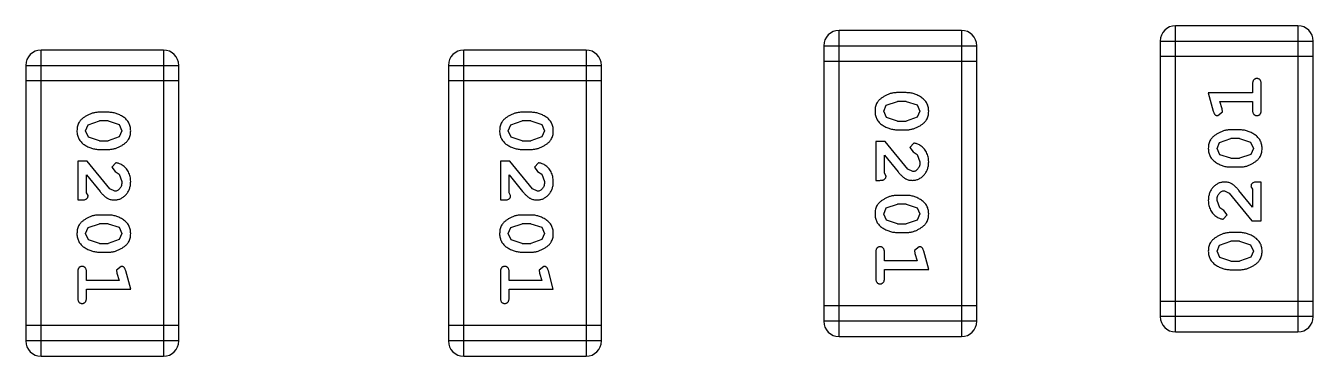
# Model space of a CAD drawing. Header units: millimetres. Extents: x -1 to 131, y 28 to 94.
# Drawn here: x 107.679 to 110.244, y 43.204 to 43.862 of the extents above; entities that cross this region are included whole.
import ezdxf

# ---------------------------------------------------------------- set-up
doc = ezdxf.new("R2010")
doc.units = ezdxf.units.MM
doc.header["$LTSCALE"] = 1.21
doc.header["$MEASUREMENT"] = 0
doc.layers.get('0').update_dxf_attribs({"linetype": 'CONTINUOUS'})

msp = doc.modelspace()

# ---------------------------------------------------------------- linework, layer by layer
at = {"color": 7, "linetype": 'Continuous'}
for p, q in [((109.5433, 43.853), (109.2995, 43.853)), ((109.2995, 43.2434), (109.2995, 43.853)), ((109.5433, 43.853), (109.5433, 43.2434)), ((110.2138, 43.8623), (109.9699, 43.8623)), ((109.9699, 43.2527), (109.9699, 43.8623)), ((110.2138, 43.8623), (110.2138, 43.2527)), ((109.269, 43.8225), (109.5738, 43.8225)), ((109.269, 43.8225), (109.269, 43.2739)), ((109.5738, 43.2739), (109.5738, 43.8225)), ((109.9395, 43.8318), (110.2443, 43.8318)), ((109.9395, 43.8318), (109.9395, 43.2832)), ((110.2443, 43.2832), (110.2443, 43.8318)), ((107.7094, 43.2043), (107.7094, 43.8139)), ((107.9533, 43.8139), (107.7094, 43.8139)), ((107.9533, 43.8139), (107.9533, 43.2043)), ((108.5515, 43.2043), (108.5515, 43.8139)), ((108.7954, 43.8139), (108.5515, 43.8139)), ((108.7954, 43.8139), (108.7954, 43.2043)), ((109.269, 43.792), (109.5738, 43.792)), ((110.2443, 43.8013), (109.9395, 43.8013)), ((107.6789, 43.7834), (107.6789, 43.2348)), ((107.6789, 43.7834), (107.9837, 43.7834)), ((107.9837, 43.2348), (107.9837, 43.7834)), ((108.5211, 43.7834), (108.5211, 43.2348)), ((108.5211, 43.7834), (108.8259, 43.7834)), ((108.8259, 43.2348), (108.8259, 43.7834)), ((107.6789, 43.753), (107.9837, 43.753)), ((108.5211, 43.753), (108.8259, 43.753)), ((110.1233, 43.7463), (110.1233, 43.7289)), ((110.1406, 43.6943), (110.1406, 43.7463)), ((109.4334, 43.7291), (109.4157, 43.7291)), ((110.1233, 43.7289), (110.0352, 43.7289)), ((110.0352, 43.7289), (110.0451, 43.6924)), ((107.8434, 43.69), (107.8256, 43.69)), ((108.6855, 43.69), (108.6677, 43.69)), ((109.3884, 43.692), (109.3936, 43.7042)), ((109.3942, 43.6797), (109.3884, 43.692)), ((109.3936, 43.7042), (109.4159, 43.7118)), ((109.4331, 43.7118), (109.4159, 43.7118)), ((109.4331, 43.7118), (109.4549, 43.7046)), ((109.4549, 43.7046), (109.4607, 43.6922)), ((109.4607, 43.6922), (109.4554, 43.6801)), ((110.0543, 43.6833), (110.0635, 43.6912)), ((110.0584, 43.7116), (110.1233, 43.7116)), ((110.0625, 43.6966), (110.0584, 43.7116)), ((110.0635, 43.6912), (110.0625, 43.6966)), ((110.1233, 43.7116), (110.1233, 43.6943)), ((107.7983, 43.6529), (107.8036, 43.6651)), ((107.8036, 43.6651), (107.8259, 43.6727)), ((107.8431, 43.6727), (107.8259, 43.6727)), ((107.8431, 43.6727), (107.8649, 43.6655)), ((107.8649, 43.6655), (107.8707, 43.6531)), ((108.6404, 43.6529), (108.6457, 43.6651)), ((108.6457, 43.6651), (108.668, 43.6727)), ((108.6852, 43.6727), (108.668, 43.6727)), ((108.6852, 43.6727), (108.707, 43.6655)), ((108.707, 43.6655), (108.7128, 43.6531)), ((109.4159, 43.6725), (109.3942, 43.6797)), ((109.4159, 43.6725), (109.4331, 43.6725)), ((109.4554, 43.6801), (109.4331, 43.6725)), ((107.8041, 43.6406), (107.7983, 43.6529)), ((107.8259, 43.6334), (107.8041, 43.6406)), ((107.8654, 43.641), (107.8431, 43.6334)), ((107.8707, 43.6531), (107.8654, 43.641)), ((108.6462, 43.6406), (108.6404, 43.6529)), ((108.668, 43.6334), (108.6462, 43.6406)), ((108.7075, 43.641), (108.6852, 43.6334)), ((108.7128, 43.6531), (108.7075, 43.641)), ((109.4157, 43.6552), (109.4334, 43.6552)), ((110.0578, 43.6301), (110.0801, 43.6377)), ((110.0976, 43.655), (110.0798, 43.655)), ((110.0973, 43.6377), (110.0801, 43.6377)), ((110.0973, 43.6377), (110.1191, 43.6305)), ((107.8256, 43.6161), (107.8434, 43.6161)), ((107.8259, 43.6334), (107.8431, 43.6334)), ((108.6677, 43.6161), (108.6855, 43.6161)), ((108.668, 43.6334), (108.6852, 43.6334)), ((109.3915, 43.6316), (109.3726, 43.6316)), ((109.3726, 43.6316), (109.3726, 43.5545)), ((109.4365, 43.5766), (109.3915, 43.6316)), ((109.4487, 43.6284), (109.4403, 43.6196)), ((109.4403, 43.6196), (109.4468, 43.6111)), ((109.4468, 43.6111), (109.4553, 43.6062)), ((110.0525, 43.618), (110.0578, 43.6301)), ((110.0583, 43.6056), (110.0525, 43.618)), ((110.1191, 43.6305), (110.1249, 43.6182)), ((110.1249, 43.6182), (110.1196, 43.606)), ((107.7826, 43.5925), (107.7826, 43.5154)), ((107.8015, 43.5925), (107.7826, 43.5925)), ((107.8464, 43.5375), (107.8015, 43.5925)), ((107.8587, 43.5893), (107.8502, 43.5805)), ((108.6247, 43.5925), (108.6247, 43.5154)), ((108.6436, 43.5925), (108.6247, 43.5925)), ((108.6886, 43.5375), (108.6436, 43.5925)), ((108.7008, 43.5893), (108.6923, 43.5805)), ((109.3899, 43.5687), (109.3899, 43.6048)), ((109.3899, 43.6048), (109.417, 43.5713)), ((109.4553, 43.6062), (109.4607, 43.5913)), ((110.0801, 43.5984), (110.0583, 43.6056)), ((110.0801, 43.5984), (110.0973, 43.5984)), ((110.1196, 43.606), (110.0973, 43.5984)), ((107.7999, 43.5296), (107.7999, 43.5658)), ((107.7999, 43.5658), (107.8269, 43.5322)), ((107.8502, 43.5805), (107.8568, 43.572)), ((107.8568, 43.572), (107.8653, 43.5671)), ((107.8653, 43.5671), (107.8707, 43.5522)), ((108.642, 43.5296), (108.642, 43.5658)), ((108.642, 43.5658), (108.669, 43.5322)), ((108.6923, 43.5805), (108.6989, 43.572)), ((108.6989, 43.572), (108.7074, 43.5671)), ((108.7074, 43.5671), (108.7128, 43.5522)), ((109.3931, 43.5631), (109.3899, 43.5687)), ((109.4462, 43.5718), (109.4365, 43.5766)), ((110.0798, 43.5811), (110.0976, 43.5811)), ((107.8562, 43.5327), (107.8464, 43.5375)), ((108.6983, 43.5327), (108.6886, 43.5375)), ((109.3726, 43.5545), (109.3805, 43.5545)), ((110.0671, 43.5339), (110.0768, 43.5291)), ((110.1233, 43.5008), (110.0963, 43.5344)), ((110.1202, 43.5425), (110.1233, 43.537)), ((110.1233, 43.537), (110.1233, 43.5008)), ((110.1406, 43.5512), (110.1328, 43.5512)), ((110.1406, 43.4741), (110.1406, 43.5512)), ((107.7826, 43.5154), (107.7904, 43.5154)), ((107.803, 43.5241), (107.7999, 43.5296)), ((108.6247, 43.5154), (108.6326, 43.5154)), ((108.6451, 43.5241), (108.642, 43.5296)), ((109.4334, 43.5246), (109.4157, 43.5246)), ((110.0579, 43.4995), (110.0525, 43.5144)), ((110.0768, 43.5291), (110.1218, 43.4741)), ((107.8434, 43.4855), (107.8256, 43.4855)), ((108.6855, 43.4855), (108.6677, 43.4855)), ((109.3884, 43.4875), (109.3936, 43.4997)), ((109.3942, 43.4752), (109.3884, 43.4875)), ((109.3936, 43.4997), (109.4159, 43.5073)), ((109.4331, 43.5073), (109.4159, 43.5073)), ((109.4331, 43.5073), (109.4549, 43.5)), ((109.4549, 43.5), (109.4607, 43.4877)), ((109.4607, 43.4877), (109.4554, 43.4755)), ((110.0664, 43.4945), (110.0579, 43.4995)), ((110.0646, 43.4772), (110.073, 43.4861)), ((110.073, 43.4861), (110.0664, 43.4945)), ((107.7983, 43.4484), (107.8036, 43.4606)), ((107.8036, 43.4606), (107.8259, 43.4682)), ((107.8431, 43.4682), (107.8259, 43.4682)), ((107.8431, 43.4682), (107.8649, 43.461)), ((107.8649, 43.461), (107.8707, 43.4486)), ((108.6404, 43.4484), (108.6457, 43.4606)), ((108.6457, 43.4606), (108.668, 43.4682)), ((108.6852, 43.4682), (108.668, 43.4682)), ((108.6852, 43.4682), (108.707, 43.461)), ((108.707, 43.461), (108.7128, 43.4486)), ((109.4159, 43.468), (109.3942, 43.4752)), ((109.4159, 43.468), (109.4331, 43.468)), ((109.4554, 43.4755), (109.4331, 43.468)), ((110.1218, 43.4741), (110.1406, 43.4741)), ((107.8041, 43.4361), (107.7983, 43.4484)), ((107.8259, 43.4289), (107.8041, 43.4361)), ((107.8654, 43.4365), (107.8431, 43.4289)), ((107.8707, 43.4486), (107.8654, 43.4365)), ((108.6462, 43.4361), (108.6404, 43.4484)), ((108.668, 43.4289), (108.6462, 43.4361)), ((108.7075, 43.4365), (108.6852, 43.4289)), ((108.7128, 43.4486), (108.7075, 43.4365)), ((109.4157, 43.4507), (109.4334, 43.4507)), ((110.0578, 43.4256), (110.0801, 43.4332)), ((110.0976, 43.4505), (110.0798, 43.4505)), ((110.0973, 43.4332), (110.0801, 43.4332)), ((110.0973, 43.4332), (110.1191, 43.4259)), ((107.8256, 43.4116), (107.8434, 43.4116)), ((107.8259, 43.4289), (107.8431, 43.4289)), ((108.6677, 43.4116), (108.6855, 43.4116)), ((108.668, 43.4289), (108.6852, 43.4289)), ((109.3726, 43.4113), (109.3726, 43.3594)), ((109.3899, 43.394), (109.3899, 43.4113)), ((109.459, 43.4223), (109.4497, 43.4145)), ((109.4497, 43.4145), (109.4507, 43.4091)), ((109.4507, 43.4091), (109.4549, 43.394)), ((109.478, 43.3767), (109.4681, 43.4133)), ((110.0525, 43.4135), (110.0578, 43.4256)), ((110.0583, 43.4011), (110.0525, 43.4135)), ((110.1191, 43.4259), (110.1249, 43.4137)), ((110.1249, 43.4137), (110.1196, 43.4015)), ((107.8689, 43.3833), (107.8597, 43.3754)), ((108.7111, 43.3833), (108.7018, 43.3754)), ((109.4549, 43.394), (109.3899, 43.394)), ((110.0801, 43.3939), (110.0583, 43.4011)), ((110.0801, 43.3939), (110.0973, 43.3939)), ((110.1196, 43.4015), (110.0973, 43.3939)), ((107.7826, 43.3723), (107.7826, 43.3203)), ((107.7999, 43.3549), (107.7999, 43.3723)), ((107.8649, 43.3549), (107.7999, 43.3549)), ((107.8597, 43.3754), (107.8607, 43.37)), ((107.8607, 43.37), (107.8649, 43.3549)), ((107.888, 43.3376), (107.8781, 43.3742)), ((108.6247, 43.3723), (108.6247, 43.3203)), ((108.642, 43.3549), (108.642, 43.3723)), ((108.707, 43.3549), (108.642, 43.3549)), ((108.7018, 43.3754), (108.7028, 43.37)), ((108.7028, 43.37), (108.707, 43.3549)), ((108.7301, 43.3376), (108.7202, 43.3742)), ((109.3899, 43.3767), (109.478, 43.3767)), ((109.3899, 43.3594), (109.3899, 43.3767)), ((110.0798, 43.3766), (110.0976, 43.3766)), ((107.7999, 43.3203), (107.7999, 43.3376)), ((107.7999, 43.3376), (107.888, 43.3376)), ((108.642, 43.3203), (108.642, 43.3376)), ((108.642, 43.3376), (108.7301, 43.3376)), ((109.5738, 43.3044), (109.269, 43.3044)), ((110.2443, 43.3136), (109.9395, 43.3136)), ((110.2443, 43.2832), (109.9395, 43.2832)), ((107.9837, 43.2653), (107.6789, 43.2653)), ((108.8259, 43.2653), (108.5211, 43.2653)), ((109.5738, 43.2739), (109.269, 43.2739)), ((109.9699, 43.2527), (110.2138, 43.2527)), ((107.9837, 43.2348), (107.6789, 43.2348)), ((108.8259, 43.2348), (108.5211, 43.2348)), ((109.2995, 43.2434), (109.5433, 43.2434)), ((107.7094, 43.2043), (107.9533, 43.2043)), ((108.5515, 43.2043), (108.7954, 43.2043))]:
    msp.add_line(p, q, dxfattribs=at)
for centre, start, end in [((109.2995, 43.8225), 90, 180), ((109.5433, 43.8225), 0, 90), ((109.9699, 43.8318), 90, 180), ((110.2138, 43.8318), 0, 90), ((107.7094, 43.7834), 90, 180), ((107.9533, 43.7834), 0, 90), ((108.5515, 43.7834), 90, 180), ((108.7954, 43.7834), 0, 90), ((109.9699, 43.2832), 180, 270), ((110.2138, 43.2832), 270, 0), ((109.2995, 43.2739), 180, 270), ((109.5433, 43.2739), 270, 0), ((107.7094, 43.2348), 180, 270), ((107.9533, 43.2348), 270, 0), ((108.5515, 43.2348), 180, 270), ((108.7954, 43.2348), 270, 0)]:
    msp.add_arc(centre, 0.0305, start, end, dxfattribs=at)
for points, knots in [([(110.132, 43.7573), (110.1314, 43.7572), (110.1302, 43.7572), (110.1285, 43.7567), (110.127, 43.7558), (110.1257, 43.7547), (110.1246, 43.7531), (110.1239, 43.7512), (110.1234, 43.7488), (110.1233, 43.7471), (110.1233, 43.7463)], [0, 0, 0, 0, 0.11517, 0.223509, 0.328254, 0.438012, 0.553651, 0.682263, 0.830856, 1, 1, 1, 1]), ([(110.1406, 43.7463), (110.1406, 43.7471), (110.1406, 43.7488), (110.1401, 43.7511), (110.1394, 43.7531), (110.1383, 43.7547), (110.137, 43.7558), (110.1355, 43.7567), (110.1338, 43.7572), (110.1326, 43.7572), (110.132, 43.7573)], [0, 0, 0, 0, 0.169012, 0.317488, 0.445429, 0.560977, 0.67065, 0.776666, 0.88492, 1, 1, 1, 1]), ([(109.4157, 43.7291), (109.4146, 43.7291), (109.4125, 43.7291), (109.4093, 43.7288), (109.4062, 43.7283), (109.4031, 43.7276), (109.4, 43.7267), (109.397, 43.7256), (109.3941, 43.7243), (109.3912, 43.7228), (109.3884, 43.7213), (109.3859, 43.7196), (109.3836, 43.718), (109.3815, 43.7163), (109.3796, 43.7146), (109.378, 43.7129), (109.3765, 43.7112), (109.3749, 43.7088), (109.3733, 43.7057), (109.372, 43.7015), (109.3712, 43.6969), (109.3711, 43.6937), (109.3711, 43.6921)], [0, 0, 0, 0, 0.049886, 0.09882, 0.148132, 0.19689, 0.246038, 0.295176, 0.345305, 0.395692, 0.445312, 0.491875, 0.535813, 0.577009, 0.616081, 0.652689, 0.687585, 0.720206, 0.785062, 0.85223, 0.923759, 1, 1, 1, 1]), ([(109.478, 43.6923), (109.478, 43.6938), (109.4779, 43.6966), (109.4772, 43.7006), (109.4761, 43.7045), (109.4745, 43.7081), (109.4724, 43.7114), (109.4699, 43.7144), (109.467, 43.7172), (109.4636, 43.7197), (109.46, 43.7219), (109.4563, 43.7238), (109.4526, 43.7254), (109.4488, 43.7268), (109.445, 43.7278), (109.4412, 43.7286), (109.4373, 43.729), (109.4347, 43.7291), (109.4334, 43.7291)], [0, 0, 0, 0, 0.06692, 0.130834, 0.19258, 0.252759, 0.312631, 0.373411, 0.436359, 0.501894, 0.568244, 0.632472, 0.69556, 0.757163, 0.818592, 0.878885, 0.939235, 1, 1, 1, 1]), ([(107.8256, 43.69), (107.8245, 43.69), (107.8224, 43.69), (107.8192, 43.6897), (107.8161, 43.6892), (107.813, 43.6885), (107.81, 43.6876), (107.807, 43.6865), (107.804, 43.6852), (107.8011, 43.6837), (107.7984, 43.6822), (107.7959, 43.6805), (107.7936, 43.6789), (107.7914, 43.6773), (107.7896, 43.6756), (107.7879, 43.6739), (107.7865, 43.6721), (107.7849, 43.6698), (107.7833, 43.6666), (107.782, 43.6624), (107.7811, 43.6578), (107.7811, 43.6546), (107.781, 43.653)], [0, 0, 0, 0, 0.049886, 0.09882, 0.148132, 0.19689, 0.246038, 0.295176, 0.345305, 0.395692, 0.445312, 0.491875, 0.535813, 0.577009, 0.616081, 0.652689, 0.687585, 0.720206, 0.785062, 0.85223, 0.923759, 1, 1, 1, 1]), ([(107.888, 43.6532), (107.8879, 43.6547), (107.8879, 43.6575), (107.8872, 43.6616), (107.886, 43.6654), (107.8845, 43.669), (107.8824, 43.6723), (107.8799, 43.6753), (107.8769, 43.6781), (107.8735, 43.6806), (107.8699, 43.6828), (107.8662, 43.6847), (107.8625, 43.6864), (107.8588, 43.6877), (107.855, 43.6888), (107.8511, 43.6895), (107.8473, 43.6899), (107.8447, 43.69), (107.8434, 43.69)], [0, 0, 0, 0, 0.06692, 0.130834, 0.19258, 0.252759, 0.312631, 0.373411, 0.436359, 0.501894, 0.568244, 0.632472, 0.69556, 0.757163, 0.818592, 0.878885, 0.939235, 1, 1, 1, 1]), ([(108.6677, 43.69), (108.6667, 43.69), (108.6645, 43.69), (108.6614, 43.6897), (108.6582, 43.6892), (108.6551, 43.6885), (108.6521, 43.6876), (108.6491, 43.6865), (108.6461, 43.6852), (108.6433, 43.6837), (108.6405, 43.6822), (108.638, 43.6805), (108.6357, 43.6789), (108.6336, 43.6773), (108.6317, 43.6756), (108.63, 43.6739), (108.6286, 43.6721), (108.627, 43.6698), (108.6254, 43.6666), (108.6241, 43.6624), (108.6233, 43.6578), (108.6232, 43.6546), (108.6231, 43.653)], [0, 0, 0, 0, 0.049886, 0.09882, 0.148132, 0.19689, 0.246038, 0.295176, 0.345305, 0.395692, 0.445312, 0.491875, 0.535813, 0.577009, 0.616081, 0.652689, 0.687585, 0.720206, 0.785062, 0.85223, 0.923759, 1, 1, 1, 1]), ([(108.7301, 43.6532), (108.7301, 43.6547), (108.73, 43.6575), (108.7293, 43.6616), (108.7282, 43.6654), (108.7266, 43.669), (108.7245, 43.6723), (108.722, 43.6753), (108.719, 43.6781), (108.7156, 43.6806), (108.712, 43.6828), (108.7084, 43.6847), (108.7047, 43.6864), (108.7009, 43.6877), (108.6971, 43.6888), (108.6933, 43.6895), (108.6894, 43.6899), (108.6868, 43.69), (108.6855, 43.69)], [0, 0, 0, 0, 0.06692, 0.130834, 0.19258, 0.252759, 0.312631, 0.373411, 0.436359, 0.501894, 0.568244, 0.632472, 0.69556, 0.757163, 0.818592, 0.878885, 0.939235, 1, 1, 1, 1]), ([(109.3711, 43.6921), (109.3711, 43.6906), (109.3712, 43.6878), (109.3719, 43.6837), (109.373, 43.6799), (109.3746, 43.6763), (109.3766, 43.673), (109.3791, 43.6699), (109.3821, 43.6671), (109.3855, 43.6647), (109.3891, 43.6625), (109.3927, 43.6605), (109.3965, 43.6589), (109.4002, 43.6575), (109.404, 43.6565), (109.4079, 43.6557), (109.4118, 43.6553), (109.4144, 43.6552), (109.4157, 43.6552)], [0, 0, 0, 0, 0.067217, 0.131051, 0.19272, 0.252824, 0.312745, 0.373449, 0.436041, 0.501494, 0.567761, 0.632087, 0.695096, 0.757109, 0.817993, 0.878657, 0.939311, 1, 1, 1, 1]), ([(109.4334, 43.6552), (109.4345, 43.6552), (109.4366, 43.6552), (109.4398, 43.6555), (109.443, 43.6561), (109.4461, 43.6567), (109.4491, 43.6577), (109.4521, 43.6588), (109.4551, 43.6601), (109.458, 43.6616), (109.4607, 43.6632), (109.4633, 43.6648), (109.4656, 43.6665), (109.4677, 43.6681), (109.4695, 43.6698), (109.4712, 43.6715), (109.4726, 43.6733), (109.4742, 43.6756), (109.4758, 43.6788), (109.4771, 43.683), (109.4779, 43.6875), (109.478, 43.6907), (109.478, 43.6923)], [0, 0, 0, 0, 0.049855, 0.099516, 0.148482, 0.19758, 0.246804, 0.296268, 0.346517, 0.397047, 0.446826, 0.49336, 0.537801, 0.579207, 0.617974, 0.654833, 0.689171, 0.722088, 0.786392, 0.853518, 0.924186, 1, 1, 1, 1]), ([(110.0451, 43.6924), (110.0454, 43.6915), (110.0458, 43.69), (110.0467, 43.6879), (110.0476, 43.6862), (110.0486, 43.6851), (110.0498, 43.6843), (110.0511, 43.6837), (110.0526, 43.6834), (110.0537, 43.6833), (110.0543, 43.6833)], [0, 0, 0, 0, 0.187321, 0.344927, 0.475328, 0.579604, 0.674244, 0.773631, 0.882025, 1, 1, 1, 1]), ([(110.1233, 43.6943), (110.1233, 43.6934), (110.1234, 43.6918), (110.1238, 43.6894), (110.1246, 43.6875), (110.1257, 43.6859), (110.127, 43.6848), (110.1285, 43.6839), (110.1302, 43.6834), (110.1314, 43.6834), (110.132, 43.6833)], [0, 0, 0, 0, 0.169102, 0.317658, 0.446239, 0.563118, 0.671828, 0.776546, 0.884858, 1, 1, 1, 1]), ([(110.132, 43.6833), (110.1326, 43.6834), (110.1338, 43.6834), (110.1355, 43.6839), (110.137, 43.6848), (110.1383, 43.6859), (110.1394, 43.6875), (110.1401, 43.6894), (110.1406, 43.6918), (110.1406, 43.6934), (110.1406, 43.6943)], [0, 0, 0, 0, 0.115051, 0.223278, 0.329269, 0.437893, 0.554681, 0.682591, 0.83103, 1, 1, 1, 1]), ([(107.781, 43.653), (107.781, 43.6515), (107.7811, 43.6487), (107.7818, 43.6446), (107.783, 43.6408), (107.7845, 43.6372), (107.7866, 43.6339), (107.7891, 43.6309), (107.792, 43.628), (107.7954, 43.6256), (107.799, 43.6234), (107.8027, 43.6214), (107.8064, 43.6198), (107.8102, 43.6184), (107.814, 43.6174), (107.8178, 43.6166), (107.8217, 43.6162), (107.8243, 43.6161), (107.8256, 43.6161)], [0, 0, 0, 0, 0.067217, 0.131051, 0.19272, 0.252824, 0.312745, 0.373449, 0.436041, 0.501494, 0.567761, 0.632087, 0.695096, 0.757109, 0.817993, 0.878657, 0.939311, 1, 1, 1, 1]), ([(107.8434, 43.6161), (107.8444, 43.6161), (107.8466, 43.6162), (107.8498, 43.6164), (107.8529, 43.617), (107.856, 43.6176), (107.8591, 43.6186), (107.8621, 43.6197), (107.865, 43.621), (107.8679, 43.6225), (107.8707, 43.6241), (107.8732, 43.6257), (107.8755, 43.6274), (107.8776, 43.629), (107.8795, 43.6307), (107.8811, 43.6325), (107.8826, 43.6342), (107.8841, 43.6366), (107.8857, 43.6397), (107.887, 43.6439), (107.8878, 43.6484), (107.8879, 43.6516), (107.888, 43.6532)], [0, 0, 0, 0, 0.049855, 0.099516, 0.148482, 0.19758, 0.246804, 0.296268, 0.346517, 0.397047, 0.446826, 0.49336, 0.537801, 0.579207, 0.617974, 0.654833, 0.689171, 0.722088, 0.786392, 0.853518, 0.924186, 1, 1, 1, 1]), ([(108.6231, 43.653), (108.6232, 43.6515), (108.6232, 43.6487), (108.624, 43.6446), (108.6251, 43.6408), (108.6267, 43.6372), (108.6287, 43.6339), (108.6312, 43.6309), (108.6341, 43.628), (108.6375, 43.6256), (108.6411, 43.6234), (108.6448, 43.6214), (108.6485, 43.6198), (108.6523, 43.6184), (108.6561, 43.6174), (108.6599, 43.6166), (108.6638, 43.6162), (108.6664, 43.6161), (108.6677, 43.6161)], [0, 0, 0, 0, 0.067217, 0.131051, 0.19272, 0.252824, 0.312745, 0.373449, 0.436041, 0.501494, 0.567761, 0.632087, 0.695096, 0.757109, 0.817993, 0.878657, 0.939311, 1, 1, 1, 1]), ([(108.6855, 43.6161), (108.6866, 43.6161), (108.6887, 43.6162), (108.6919, 43.6164), (108.695, 43.617), (108.6981, 43.6176), (108.7012, 43.6186), (108.7042, 43.6197), (108.7072, 43.621), (108.71, 43.6225), (108.7128, 43.6241), (108.7153, 43.6257), (108.7176, 43.6274), (108.7198, 43.629), (108.7216, 43.6307), (108.7233, 43.6325), (108.7247, 43.6342), (108.7262, 43.6366), (108.7278, 43.6397), (108.7292, 43.6439), (108.73, 43.6484), (108.7301, 43.6516), (108.7301, 43.6532)], [0, 0, 0, 0, 0.049855, 0.099516, 0.148482, 0.19758, 0.246804, 0.296268, 0.346517, 0.397047, 0.446826, 0.49336, 0.537801, 0.579207, 0.617974, 0.654833, 0.689171, 0.722088, 0.786392, 0.853518, 0.924186, 1, 1, 1, 1]), ([(110.0798, 43.655), (110.0788, 43.655), (110.0766, 43.6549), (110.0734, 43.6547), (110.0703, 43.6541), (110.0672, 43.6535), (110.0641, 43.6525), (110.0611, 43.6514), (110.0582, 43.6501), (110.0553, 43.6486), (110.0526, 43.647), (110.05, 43.6454), (110.0477, 43.6437), (110.0456, 43.6421), (110.0437, 43.6404), (110.0421, 43.6386), (110.0406, 43.6369), (110.0391, 43.6345), (110.0375, 43.6314), (110.0362, 43.6272), (110.0354, 43.6227), (110.0353, 43.6195), (110.0352, 43.6179)], [0, 0, 0, 0, 0.049855, 0.099516, 0.148482, 0.19758, 0.246804, 0.296268, 0.346517, 0.397047, 0.446826, 0.49336, 0.537801, 0.579207, 0.617974, 0.654833, 0.689171, 0.722088, 0.786392, 0.853518, 0.924186, 1, 1, 1, 1]), ([(110.1422, 43.6181), (110.1422, 43.6196), (110.1421, 43.6224), (110.1414, 43.6265), (110.1403, 43.6303), (110.1387, 43.6339), (110.1366, 43.6372), (110.1341, 43.6402), (110.1312, 43.6431), (110.1278, 43.6455), (110.1242, 43.6477), (110.1205, 43.6497), (110.1168, 43.6513), (110.113, 43.6527), (110.1092, 43.6537), (110.1054, 43.6545), (110.1015, 43.6549), (110.0989, 43.655), (110.0976, 43.655)], [0, 0, 0, 0, 0.067217, 0.131051, 0.19272, 0.252824, 0.312745, 0.373449, 0.436041, 0.501494, 0.567761, 0.632087, 0.695096, 0.757109, 0.817993, 0.878657, 0.939311, 1, 1, 1, 1]), ([(109.478, 43.5912), (109.478, 43.5929), (109.4778, 43.5962), (109.477, 43.6012), (109.4756, 43.6059), (109.4736, 43.6104), (109.4712, 43.6145), (109.4683, 43.6182), (109.465, 43.6213), (109.4615, 43.6239), (109.4579, 43.6258), (109.4546, 43.6273), (109.4515, 43.6282), (109.4496, 43.6284), (109.4487, 43.6284)], [0, 0, 0, 0, 0.098286, 0.193983, 0.289056, 0.384352, 0.477435, 0.566197, 0.652355, 0.737986, 0.818188, 0.887401, 0.94802, 1, 1, 1, 1]), ([(110.0352, 43.6179), (110.0353, 43.6164), (110.0353, 43.6136), (110.0361, 43.6095), (110.0372, 43.6057), (110.0388, 43.6021), (110.0408, 43.5988), (110.0433, 43.5958), (110.0463, 43.593), (110.0497, 43.5905), (110.0533, 43.5883), (110.057, 43.5864), (110.0607, 43.5847), (110.0644, 43.5834), (110.0682, 43.5823), (110.0721, 43.5816), (110.0759, 43.5812), (110.0785, 43.5811), (110.0798, 43.5811)], [0, 0, 0, 0, 0.06692, 0.130834, 0.19258, 0.252759, 0.312631, 0.373411, 0.436359, 0.501894, 0.568244, 0.632472, 0.69556, 0.757163, 0.818592, 0.878885, 0.939235, 1, 1, 1, 1]), ([(110.0976, 43.5811), (110.0987, 43.5811), (110.1008, 43.5811), (110.104, 43.5814), (110.1071, 43.5819), (110.1102, 43.5826), (110.1132, 43.5835), (110.1162, 43.5846), (110.1192, 43.5859), (110.1221, 43.5874), (110.1248, 43.5889), (110.1273, 43.5906), (110.1297, 43.5922), (110.1318, 43.5938), (110.1336, 43.5955), (110.1353, 43.5972), (110.1367, 43.599), (110.1383, 43.6013), (110.1399, 43.6045), (110.1412, 43.6087), (110.1421, 43.6133), (110.1422, 43.6165), (110.1422, 43.6181)], [0, 0, 0, 0, 0.049886, 0.09882, 0.148132, 0.19689, 0.246038, 0.295176, 0.345305, 0.395692, 0.445312, 0.491875, 0.535813, 0.577009, 0.616081, 0.652689, 0.687585, 0.720206, 0.785062, 0.85223, 0.923759, 1, 1, 1, 1]), ([(107.888, 43.5521), (107.8879, 43.5538), (107.8878, 43.5571), (107.887, 43.5621), (107.8855, 43.5668), (107.8835, 43.5713), (107.8811, 43.5755), (107.8782, 43.5791), (107.875, 43.5823), (107.8714, 43.5848), (107.8679, 43.5867), (107.8645, 43.5882), (107.8615, 43.5891), (107.8596, 43.5893), (107.8587, 43.5893)], [0, 0, 0, 0, 0.098286, 0.193983, 0.289056, 0.384352, 0.477435, 0.566197, 0.652355, 0.737986, 0.818188, 0.887401, 0.94802, 1, 1, 1, 1]), ([(108.7301, 43.5521), (108.73, 43.5538), (108.7299, 43.5571), (108.7291, 43.5621), (108.7276, 43.5668), (108.7257, 43.5713), (108.7232, 43.5755), (108.7203, 43.5791), (108.7171, 43.5823), (108.7135, 43.5848), (108.71, 43.5867), (108.7066, 43.5882), (108.7036, 43.5891), (108.7017, 43.5893), (108.7008, 43.5893)], [0, 0, 0, 0, 0.098286, 0.193983, 0.289056, 0.384352, 0.477435, 0.566197, 0.652355, 0.737986, 0.818188, 0.887401, 0.94802, 1, 1, 1, 1]), ([(109.4453, 43.5545), (109.4464, 43.5545), (109.4486, 43.5546), (109.4518, 43.5551), (109.4549, 43.5559), (109.4579, 43.557), (109.4607, 43.5585), (109.4635, 43.5603), (109.466, 43.5624), (109.4685, 43.5648), (109.4707, 43.5674), (109.4727, 43.5703), (109.4743, 43.5733), (109.4757, 43.5765), (109.4767, 43.5799), (109.4775, 43.5835), (109.4779, 43.5873), (109.478, 43.5899), (109.478, 43.5912)], [0, 0, 0, 0, 0.060981, 0.120256, 0.178148, 0.236115, 0.293993, 0.352864, 0.413358, 0.476056, 0.539296, 0.602396, 0.665116, 0.728325, 0.792919, 0.859317, 0.928302, 1, 1, 1, 1]), ([(109.4607, 43.5913), (109.4607, 43.5899), (109.4606, 43.5872), (109.4597, 43.5834), (109.4584, 43.58), (109.4564, 43.5771), (109.4542, 43.5748), (109.4517, 43.573), (109.449, 43.572), (109.4471, 43.5719), (109.4462, 43.5718)], [0, 0, 0, 0, 0.156344, 0.299348, 0.4327, 0.561, 0.682299, 0.791883, 0.89611, 1, 1, 1, 1]), ([(109.3805, 43.5545), (109.3816, 43.5545), (109.3835, 43.5546), (109.3862, 43.555), (109.3885, 43.5557), (109.3902, 43.5567), (109.3915, 43.558), (109.3924, 43.5596), (109.393, 43.5613), (109.393, 43.5625), (109.3931, 43.5631)], [0, 0, 0, 0, 0.1844, 0.34094, 0.473574, 0.586824, 0.690029, 0.789175, 0.890445, 1, 1, 1, 1]), ([(109.417, 43.5713), (109.4177, 43.5704), (109.4192, 43.5687), (109.4214, 43.5663), (109.4236, 43.5642), (109.4255, 43.5623), (109.4274, 43.5607), (109.4292, 43.5594), (109.4308, 43.5582), (109.4329, 43.5571), (109.4354, 43.5561), (109.4386, 43.5551), (109.4419, 43.5546), (109.4441, 43.5545), (109.4453, 43.5545)], [0, 0, 0, 0, 0.103002, 0.197728, 0.285279, 0.365235, 0.437224, 0.502446, 0.560545, 0.611446, 0.707576, 0.80349, 0.900532, 1, 1, 1, 1]), ([(107.8552, 43.5154), (107.8563, 43.5154), (107.8585, 43.5155), (107.8618, 43.516), (107.8649, 43.5168), (107.8679, 43.5179), (107.8707, 43.5194), (107.8734, 43.5212), (107.876, 43.5233), (107.8784, 43.5257), (107.8807, 43.5283), (107.8827, 43.5312), (107.8843, 43.5342), (107.8857, 43.5374), (107.8867, 43.5408), (107.8875, 43.5444), (107.8879, 43.5482), (107.888, 43.5508), (107.888, 43.5521)], [0, 0, 0, 0, 0.060981, 0.120256, 0.178148, 0.236115, 0.293993, 0.352864, 0.413358, 0.476056, 0.539296, 0.602396, 0.665116, 0.728325, 0.792919, 0.859317, 0.928302, 1, 1, 1, 1]), ([(107.8707, 43.5522), (107.8706, 43.5508), (107.8705, 43.5481), (107.8697, 43.5443), (107.8683, 43.5409), (107.8664, 43.538), (107.8641, 43.5357), (107.8617, 43.534), (107.859, 43.5329), (107.8571, 43.5328), (107.8562, 43.5327)], [0, 0, 0, 0, 0.156344, 0.299348, 0.4327, 0.561, 0.682299, 0.791883, 0.89611, 1, 1, 1, 1]), ([(108.6973, 43.5154), (108.6985, 43.5154), (108.7007, 43.5155), (108.7039, 43.516), (108.707, 43.5168), (108.71, 43.5179), (108.7128, 43.5194), (108.7155, 43.5212), (108.7181, 43.5233), (108.7206, 43.5257), (108.7228, 43.5283), (108.7248, 43.5312), (108.7264, 43.5342), (108.7278, 43.5374), (108.7288, 43.5408), (108.7296, 43.5444), (108.73, 43.5482), (108.7301, 43.5508), (108.7301, 43.5521)], [0, 0, 0, 0, 0.060981, 0.120256, 0.178148, 0.236115, 0.293993, 0.352864, 0.413358, 0.476056, 0.539296, 0.602396, 0.665116, 0.728325, 0.792919, 0.859317, 0.928302, 1, 1, 1, 1]), ([(108.7128, 43.5522), (108.7128, 43.5508), (108.7127, 43.5481), (108.7118, 43.5443), (108.7104, 43.5409), (108.7085, 43.538), (108.7063, 43.5357), (108.7038, 43.534), (108.7011, 43.5329), (108.6992, 43.5328), (108.6983, 43.5327)], [0, 0, 0, 0, 0.156344, 0.299348, 0.4327, 0.561, 0.682299, 0.791883, 0.89611, 1, 1, 1, 1]), ([(110.068, 43.5512), (110.0669, 43.5511), (110.0647, 43.5511), (110.0614, 43.5506), (110.0583, 43.5498), (110.0554, 43.5487), (110.0525, 43.5472), (110.0498, 43.5454), (110.0472, 43.5433), (110.0448, 43.5409), (110.0425, 43.5383), (110.0406, 43.5354), (110.0389, 43.5324), (110.0375, 43.5292), (110.0365, 43.5257), (110.0358, 43.5222), (110.0353, 43.5184), (110.0353, 43.5158), (110.0352, 43.5145)], [0, 0, 0, 0, 0.060981, 0.120256, 0.178148, 0.236115, 0.293993, 0.352864, 0.413358, 0.476056, 0.539296, 0.602396, 0.665116, 0.728325, 0.792919, 0.859317, 0.928302, 1, 1, 1, 1]), ([(110.0525, 43.5144), (110.0526, 43.5158), (110.0527, 43.5185), (110.0535, 43.5223), (110.0549, 43.5257), (110.0568, 43.5286), (110.0591, 43.5309), (110.0615, 43.5326), (110.0643, 43.5337), (110.0661, 43.5338), (110.0671, 43.5339)], [0, 0, 0, 0, 0.156344, 0.299348, 0.4327, 0.561, 0.682299, 0.791883, 0.89611, 1, 1, 1, 1]), ([(110.0963, 43.5344), (110.0955, 43.5353), (110.094, 43.537), (110.0918, 43.5394), (110.0897, 43.5415), (110.0877, 43.5433), (110.0858, 43.545), (110.0841, 43.5463), (110.0824, 43.5474), (110.0804, 43.5485), (110.0778, 43.5496), (110.0747, 43.5505), (110.0714, 43.5511), (110.0691, 43.5511), (110.068, 43.5512)], [0, 0, 0, 0, 0.103002, 0.197728, 0.285279, 0.365235, 0.437224, 0.502446, 0.560545, 0.611446, 0.707576, 0.80349, 0.900532, 1, 1, 1, 1]), ([(110.1328, 43.5512), (110.1317, 43.5512), (110.1297, 43.5511), (110.127, 43.5507), (110.1248, 43.55), (110.123, 43.5489), (110.1217, 43.5476), (110.1208, 43.5461), (110.1203, 43.5444), (110.1202, 43.5432), (110.1202, 43.5425)], [0, 0, 0, 0, 0.1844, 0.34094, 0.473574, 0.586824, 0.690029, 0.789175, 0.890445, 1, 1, 1, 1]), ([(107.7904, 43.5154), (107.7915, 43.5154), (107.7935, 43.5155), (107.7962, 43.5159), (107.7984, 43.5166), (107.8002, 43.5176), (107.8015, 43.519), (107.8024, 43.5205), (107.803, 43.5222), (107.803, 43.5234), (107.803, 43.5241)], [0, 0, 0, 0, 0.1844, 0.34094, 0.473574, 0.586824, 0.690029, 0.789175, 0.890445, 1, 1, 1, 1]), ([(107.8269, 43.5322), (107.8277, 43.5313), (107.8292, 43.5296), (107.8314, 43.5272), (107.8335, 43.5251), (107.8355, 43.5232), (107.8374, 43.5216), (107.8391, 43.5203), (107.8408, 43.5192), (107.8428, 43.518), (107.8454, 43.517), (107.8486, 43.5161), (107.8518, 43.5155), (107.8541, 43.5154), (107.8552, 43.5154)], [0, 0, 0, 0, 0.103002, 0.197728, 0.285279, 0.365235, 0.437224, 0.502446, 0.560545, 0.611446, 0.707576, 0.80349, 0.900532, 1, 1, 1, 1]), ([(108.6326, 43.5154), (108.6336, 43.5154), (108.6356, 43.5155), (108.6383, 43.5159), (108.6406, 43.5166), (108.6423, 43.5176), (108.6436, 43.519), (108.6445, 43.5205), (108.6451, 43.5222), (108.6451, 43.5234), (108.6451, 43.5241)], [0, 0, 0, 0, 0.1844, 0.34094, 0.473574, 0.586824, 0.690029, 0.789175, 0.890445, 1, 1, 1, 1]), ([(108.669, 43.5322), (108.6698, 43.5313), (108.6713, 43.5296), (108.6735, 43.5272), (108.6756, 43.5251), (108.6776, 43.5232), (108.6795, 43.5216), (108.6813, 43.5203), (108.6829, 43.5192), (108.6849, 43.518), (108.6875, 43.517), (108.6907, 43.5161), (108.694, 43.5155), (108.6962, 43.5154), (108.6973, 43.5154)], [0, 0, 0, 0, 0.103002, 0.197728, 0.285279, 0.365235, 0.437224, 0.502446, 0.560545, 0.611446, 0.707576, 0.80349, 0.900532, 1, 1, 1, 1]), ([(109.4157, 43.5246), (109.4146, 43.5246), (109.4125, 43.5246), (109.4093, 43.5242), (109.4062, 43.5238), (109.4031, 43.5231), (109.4, 43.5222), (109.397, 43.521), (109.3941, 43.5198), (109.3912, 43.5183), (109.3884, 43.5167), (109.3859, 43.5151), (109.3836, 43.5135), (109.3815, 43.5118), (109.3796, 43.5101), (109.378, 43.5084), (109.3765, 43.5067), (109.3749, 43.5043), (109.3733, 43.5012), (109.372, 43.497), (109.3712, 43.4924), (109.3711, 43.4892), (109.3711, 43.4876)], [0, 0, 0, 0, 0.049886, 0.09882, 0.148132, 0.19689, 0.246038, 0.295176, 0.345305, 0.395692, 0.445312, 0.491875, 0.535813, 0.577009, 0.616081, 0.652689, 0.687585, 0.720206, 0.785062, 0.85223, 0.923759, 1, 1, 1, 1]), ([(109.478, 43.4878), (109.478, 43.4892), (109.4779, 43.4921), (109.4772, 43.4961), (109.4761, 43.5), (109.4745, 43.5036), (109.4724, 43.5068), (109.4699, 43.5099), (109.467, 43.5127), (109.4636, 43.5151), (109.46, 43.5173), (109.4563, 43.5193), (109.4526, 43.5209), (109.4488, 43.5223), (109.445, 43.5233), (109.4412, 43.5241), (109.4373, 43.5245), (109.4347, 43.5246), (109.4334, 43.5246)], [0, 0, 0, 0, 0.06692, 0.130834, 0.19258, 0.252759, 0.312631, 0.373411, 0.436359, 0.501894, 0.568244, 0.632472, 0.69556, 0.757163, 0.818592, 0.878885, 0.939235, 1, 1, 1, 1]), ([(110.0352, 43.5145), (110.0353, 43.5128), (110.0354, 43.5095), (110.0363, 43.5045), (110.0377, 43.4998), (110.0397, 43.4953), (110.0421, 43.4911), (110.045, 43.4875), (110.0482, 43.4843), (110.0518, 43.4818), (110.0554, 43.4799), (110.0587, 43.4784), (110.0617, 43.4775), (110.0637, 43.4773), (110.0646, 43.4772)], [0, 0, 0, 0, 0.098286, 0.193983, 0.289056, 0.384352, 0.477435, 0.566197, 0.652355, 0.737986, 0.818188, 0.887401, 0.94802, 1, 1, 1, 1]), ([(107.8256, 43.4855), (107.8245, 43.4855), (107.8224, 43.4855), (107.8192, 43.4852), (107.8161, 43.4847), (107.813, 43.484), (107.81, 43.4831), (107.807, 43.482), (107.804, 43.4807), (107.8011, 43.4792), (107.7984, 43.4777), (107.7959, 43.476), (107.7936, 43.4744), (107.7914, 43.4727), (107.7896, 43.471), (107.7879, 43.4693), (107.7865, 43.4676), (107.7849, 43.4652), (107.7833, 43.4621), (107.782, 43.4579), (107.7811, 43.4533), (107.7811, 43.4501), (107.781, 43.4485)], [0, 0, 0, 0, 0.049886, 0.09882, 0.148132, 0.19689, 0.246038, 0.295176, 0.345305, 0.395692, 0.445312, 0.491875, 0.535813, 0.577009, 0.616081, 0.652689, 0.687585, 0.720206, 0.785062, 0.85223, 0.923759, 1, 1, 1, 1]), ([(107.888, 43.4487), (107.8879, 43.4502), (107.8879, 43.453), (107.8872, 43.4571), (107.886, 43.4609), (107.8845, 43.4645), (107.8824, 43.4678), (107.8799, 43.4708), (107.8769, 43.4736), (107.8735, 43.4761), (107.8699, 43.4783), (107.8662, 43.4802), (107.8625, 43.4818), (107.8588, 43.4832), (107.855, 43.4842), (107.8511, 43.485), (107.8473, 43.4854), (107.8447, 43.4855), (107.8434, 43.4855)], [0, 0, 0, 0, 0.06692, 0.130834, 0.19258, 0.252759, 0.312631, 0.373411, 0.436359, 0.501894, 0.568244, 0.632472, 0.69556, 0.757163, 0.818592, 0.878885, 0.939235, 1, 1, 1, 1]), ([(108.6677, 43.4855), (108.6667, 43.4855), (108.6645, 43.4855), (108.6614, 43.4852), (108.6582, 43.4847), (108.6551, 43.484), (108.6521, 43.4831), (108.6491, 43.482), (108.6461, 43.4807), (108.6433, 43.4792), (108.6405, 43.4777), (108.638, 43.476), (108.6357, 43.4744), (108.6336, 43.4727), (108.6317, 43.471), (108.63, 43.4693), (108.6286, 43.4676), (108.627, 43.4652), (108.6254, 43.4621), (108.6241, 43.4579), (108.6233, 43.4533), (108.6232, 43.4501), (108.6231, 43.4485)], [0, 0, 0, 0, 0.049886, 0.09882, 0.148132, 0.19689, 0.246038, 0.295176, 0.345305, 0.395692, 0.445312, 0.491875, 0.535813, 0.577009, 0.616081, 0.652689, 0.687585, 0.720206, 0.785062, 0.85223, 0.923759, 1, 1, 1, 1]), ([(108.7301, 43.4487), (108.7301, 43.4502), (108.73, 43.453), (108.7293, 43.4571), (108.7282, 43.4609), (108.7266, 43.4645), (108.7245, 43.4678), (108.722, 43.4708), (108.719, 43.4736), (108.7156, 43.4761), (108.712, 43.4783), (108.7084, 43.4802), (108.7047, 43.4818), (108.7009, 43.4832), (108.6971, 43.4842), (108.6933, 43.485), (108.6894, 43.4854), (108.6868, 43.4855), (108.6855, 43.4855)], [0, 0, 0, 0, 0.06692, 0.130834, 0.19258, 0.252759, 0.312631, 0.373411, 0.436359, 0.501894, 0.568244, 0.632472, 0.69556, 0.757163, 0.818592, 0.878885, 0.939235, 1, 1, 1, 1]), ([(109.3711, 43.4876), (109.3711, 43.4861), (109.3712, 43.4833), (109.3719, 43.4792), (109.373, 43.4754), (109.3746, 43.4718), (109.3766, 43.4685), (109.3791, 43.4654), (109.3821, 43.4626), (109.3855, 43.4602), (109.3891, 43.458), (109.3927, 43.456), (109.3965, 43.4544), (109.4002, 43.453), (109.404, 43.452), (109.4079, 43.4512), (109.4118, 43.4508), (109.4144, 43.4507), (109.4157, 43.4507)], [0, 0, 0, 0, 0.067217, 0.131051, 0.19272, 0.252824, 0.312745, 0.373449, 0.436041, 0.501494, 0.567761, 0.632087, 0.695096, 0.757109, 0.817993, 0.878657, 0.939311, 1, 1, 1, 1]), ([(109.4334, 43.4507), (109.4345, 43.4507), (109.4366, 43.4507), (109.4398, 43.451), (109.443, 43.4516), (109.4461, 43.4522), (109.4491, 43.4531), (109.4521, 43.4543), (109.4551, 43.4556), (109.458, 43.4571), (109.4607, 43.4587), (109.4633, 43.4603), (109.4656, 43.4619), (109.4677, 43.4636), (109.4695, 43.4653), (109.4712, 43.467), (109.4726, 43.4688), (109.4742, 43.4711), (109.4758, 43.4743), (109.4771, 43.4785), (109.4779, 43.483), (109.478, 43.4862), (109.478, 43.4878)], [0, 0, 0, 0, 0.049855, 0.099516, 0.148482, 0.19758, 0.246804, 0.296268, 0.346517, 0.397047, 0.446826, 0.49336, 0.537801, 0.579207, 0.617974, 0.654833, 0.689171, 0.722088, 0.786392, 0.853518, 0.924186, 1, 1, 1, 1]), ([(107.781, 43.4485), (107.781, 43.447), (107.7811, 43.4442), (107.7818, 43.4401), (107.783, 43.4363), (107.7845, 43.4327), (107.7866, 43.4294), (107.7891, 43.4263), (107.792, 43.4235), (107.7954, 43.4211), (107.799, 43.4189), (107.8027, 43.4169), (107.8064, 43.4153), (107.8102, 43.4139), (107.814, 43.4129), (107.8178, 43.4121), (107.8217, 43.4117), (107.8243, 43.4116), (107.8256, 43.4116)], [0, 0, 0, 0, 0.067217, 0.131051, 0.19272, 0.252824, 0.312745, 0.373449, 0.436041, 0.501494, 0.567761, 0.632087, 0.695096, 0.757109, 0.817993, 0.878657, 0.939311, 1, 1, 1, 1]), ([(107.8434, 43.4116), (107.8444, 43.4116), (107.8466, 43.4116), (107.8498, 43.4119), (107.8529, 43.4125), (107.856, 43.4131), (107.8591, 43.4141), (107.8621, 43.4152), (107.865, 43.4165), (107.8679, 43.418), (107.8707, 43.4196), (107.8732, 43.4212), (107.8755, 43.4229), (107.8776, 43.4245), (107.8795, 43.4262), (107.8811, 43.4279), (107.8826, 43.4297), (107.8841, 43.432), (107.8857, 43.4352), (107.887, 43.4394), (107.8878, 43.4439), (107.8879, 43.4471), (107.888, 43.4487)], [0, 0, 0, 0, 0.049855, 0.099516, 0.148482, 0.19758, 0.246804, 0.296268, 0.346517, 0.397047, 0.446826, 0.49336, 0.537801, 0.579207, 0.617974, 0.654833, 0.689171, 0.722088, 0.786392, 0.853518, 0.924186, 1, 1, 1, 1]), ([(108.6231, 43.4485), (108.6232, 43.447), (108.6232, 43.4442), (108.624, 43.4401), (108.6251, 43.4363), (108.6267, 43.4327), (108.6287, 43.4294), (108.6312, 43.4263), (108.6341, 43.4235), (108.6375, 43.4211), (108.6411, 43.4189), (108.6448, 43.4169), (108.6485, 43.4153), (108.6523, 43.4139), (108.6561, 43.4129), (108.6599, 43.4121), (108.6638, 43.4117), (108.6664, 43.4116), (108.6677, 43.4116)], [0, 0, 0, 0, 0.067217, 0.131051, 0.19272, 0.252824, 0.312745, 0.373449, 0.436041, 0.501494, 0.567761, 0.632087, 0.695096, 0.757109, 0.817993, 0.878657, 0.939311, 1, 1, 1, 1]), ([(108.6855, 43.4116), (108.6866, 43.4116), (108.6887, 43.4116), (108.6919, 43.4119), (108.695, 43.4125), (108.6981, 43.4131), (108.7012, 43.4141), (108.7042, 43.4152), (108.7072, 43.4165), (108.71, 43.418), (108.7128, 43.4196), (108.7153, 43.4212), (108.7176, 43.4229), (108.7198, 43.4245), (108.7216, 43.4262), (108.7233, 43.4279), (108.7247, 43.4297), (108.7262, 43.432), (108.7278, 43.4352), (108.7292, 43.4394), (108.73, 43.4439), (108.7301, 43.4471), (108.7301, 43.4487)], [0, 0, 0, 0, 0.049855, 0.099516, 0.148482, 0.19758, 0.246804, 0.296268, 0.346517, 0.397047, 0.446826, 0.49336, 0.537801, 0.579207, 0.617974, 0.654833, 0.689171, 0.722088, 0.786392, 0.853518, 0.924186, 1, 1, 1, 1]), ([(110.0798, 43.4505), (110.0788, 43.4505), (110.0766, 43.4504), (110.0734, 43.4501), (110.0703, 43.4496), (110.0672, 43.4489), (110.0641, 43.448), (110.0611, 43.4469), (110.0582, 43.4456), (110.0553, 43.4441), (110.0526, 43.4425), (110.05, 43.4409), (110.0477, 43.4392), (110.0456, 43.4376), (110.0437, 43.4358), (110.0421, 43.4341), (110.0406, 43.4324), (110.0391, 43.43), (110.0375, 43.4269), (110.0362, 43.4227), (110.0354, 43.4181), (110.0353, 43.415), (110.0352, 43.4134)], [0, 0, 0, 0, 0.049855, 0.099516, 0.148482, 0.19758, 0.246804, 0.296268, 0.346517, 0.397047, 0.446826, 0.49336, 0.537801, 0.579207, 0.617974, 0.654833, 0.689171, 0.722088, 0.786392, 0.853518, 0.924186, 1, 1, 1, 1]), ([(110.1422, 43.4136), (110.1422, 43.415), (110.1421, 43.4179), (110.1414, 43.422), (110.1403, 43.4258), (110.1387, 43.4294), (110.1366, 43.4327), (110.1341, 43.4357), (110.1312, 43.4385), (110.1278, 43.441), (110.1242, 43.4432), (110.1205, 43.4451), (110.1168, 43.4468), (110.113, 43.4482), (110.1092, 43.4492), (110.1054, 43.45), (110.1015, 43.4504), (110.0989, 43.4505), (110.0976, 43.4505)], [0, 0, 0, 0, 0.067217, 0.131051, 0.19272, 0.252824, 0.312745, 0.373449, 0.436041, 0.501494, 0.567761, 0.632087, 0.695096, 0.757109, 0.817993, 0.878657, 0.939311, 1, 1, 1, 1]), ([(109.3813, 43.4223), (109.3807, 43.4223), (109.3795, 43.4223), (109.3778, 43.4217), (109.3763, 43.4209), (109.3749, 43.4198), (109.3739, 43.4182), (109.3732, 43.4162), (109.3727, 43.4139), (109.3726, 43.4122), (109.3726, 43.4113)], [0, 0, 0, 0, 0.115051, 0.223278, 0.329269, 0.437893, 0.554681, 0.682591, 0.83103, 1, 1, 1, 1]), ([(109.3899, 43.4113), (109.3899, 43.4122), (109.3899, 43.4139), (109.3894, 43.4162), (109.3886, 43.4182), (109.3876, 43.4198), (109.3862, 43.4209), (109.3848, 43.4218), (109.3831, 43.4223), (109.3819, 43.4223), (109.3813, 43.4223)], [0, 0, 0, 0, 0.169102, 0.317658, 0.446239, 0.563118, 0.671828, 0.776546, 0.884858, 1, 1, 1, 1]), ([(109.4681, 43.4133), (109.4679, 43.4142), (109.4674, 43.4157), (109.4666, 43.4178), (109.4657, 43.4194), (109.4646, 43.4206), (109.4635, 43.4214), (109.4621, 43.422), (109.4606, 43.4223), (109.4595, 43.4223), (109.459, 43.4223)], [0, 0, 0, 0, 0.187321, 0.344927, 0.475328, 0.579604, 0.674244, 0.773631, 0.882025, 1, 1, 1, 1]), ([(110.0352, 43.4134), (110.0353, 43.4119), (110.0353, 43.4091), (110.0361, 43.405), (110.0372, 43.4012), (110.0388, 43.3976), (110.0408, 43.3943), (110.0433, 43.3913), (110.0463, 43.3885), (110.0497, 43.386), (110.0533, 43.3838), (110.057, 43.3819), (110.0607, 43.3802), (110.0644, 43.3789), (110.0682, 43.3778), (110.0721, 43.3771), (110.0759, 43.3766), (110.0785, 43.3766), (110.0798, 43.3766)], [0, 0, 0, 0, 0.06692, 0.130834, 0.19258, 0.252759, 0.312631, 0.373411, 0.436359, 0.501894, 0.568244, 0.632472, 0.69556, 0.757163, 0.818592, 0.878885, 0.939235, 1, 1, 1, 1]), ([(110.0976, 43.3766), (110.0987, 43.3766), (110.1008, 43.3766), (110.104, 43.3769), (110.1071, 43.3774), (110.1102, 43.3781), (110.1132, 43.379), (110.1162, 43.3801), (110.1192, 43.3814), (110.1221, 43.3828), (110.1248, 43.3844), (110.1273, 43.386), (110.1297, 43.3877), (110.1318, 43.3893), (110.1336, 43.391), (110.1353, 43.3927), (110.1367, 43.3945), (110.1383, 43.3968), (110.1399, 43.4), (110.1412, 43.4042), (110.1421, 43.4088), (110.1422, 43.412), (110.1422, 43.4136)], [0, 0, 0, 0, 0.049886, 0.09882, 0.148132, 0.19689, 0.246038, 0.295176, 0.345305, 0.395692, 0.445312, 0.491875, 0.535813, 0.577009, 0.616081, 0.652689, 0.687585, 0.720206, 0.785062, 0.85223, 0.923759, 1, 1, 1, 1]), ([(107.7912, 43.3833), (107.7906, 43.3832), (107.7894, 43.3832), (107.7878, 43.3827), (107.7862, 43.3818), (107.7849, 43.3807), (107.7838, 43.3791), (107.7831, 43.3772), (107.7826, 43.3748), (107.7826, 43.3731), (107.7826, 43.3723)], [0, 0, 0, 0, 0.115051, 0.223278, 0.329269, 0.437893, 0.554681, 0.682591, 0.83103, 1, 1, 1, 1]), ([(107.7999, 43.3723), (107.7999, 43.3731), (107.7998, 43.3748), (107.7994, 43.3772), (107.7986, 43.3791), (107.7975, 43.3807), (107.7962, 43.3818), (107.7947, 43.3827), (107.793, 43.3832), (107.7918, 43.3832), (107.7912, 43.3833)], [0, 0, 0, 0, 0.169102, 0.317658, 0.446239, 0.563118, 0.671828, 0.776546, 0.884858, 1, 1, 1, 1]), ([(107.8781, 43.3742), (107.8778, 43.3751), (107.8774, 43.3766), (107.8765, 43.3787), (107.8756, 43.3803), (107.8746, 43.3815), (107.8734, 43.3823), (107.8721, 43.3829), (107.8706, 43.3832), (107.8695, 43.3833), (107.8689, 43.3833)], [0, 0, 0, 0, 0.187321, 0.344927, 0.475328, 0.579604, 0.674244, 0.773631, 0.882025, 1, 1, 1, 1]), ([(108.6334, 43.3833), (108.6327, 43.3832), (108.6316, 43.3832), (108.6299, 43.3827), (108.6284, 43.3818), (108.627, 43.3807), (108.626, 43.3791), (108.6252, 43.3772), (108.6248, 43.3748), (108.6247, 43.3731), (108.6247, 43.3723)], [0, 0, 0, 0, 0.115051, 0.223278, 0.329269, 0.437893, 0.554681, 0.682591, 0.83103, 1, 1, 1, 1]), ([(108.642, 43.3723), (108.642, 43.3731), (108.6419, 43.3748), (108.6415, 43.3772), (108.6407, 43.3791), (108.6397, 43.3807), (108.6383, 43.3818), (108.6368, 43.3827), (108.6351, 43.3832), (108.634, 43.3832), (108.6334, 43.3833)], [0, 0, 0, 0, 0.169102, 0.317658, 0.446239, 0.563118, 0.671828, 0.776546, 0.884858, 1, 1, 1, 1]), ([(108.7202, 43.3742), (108.72, 43.3751), (108.7195, 43.3766), (108.7186, 43.3787), (108.7177, 43.3803), (108.7167, 43.3815), (108.7155, 43.3823), (108.7142, 43.3829), (108.7127, 43.3832), (108.7116, 43.3833), (108.7111, 43.3833)], [0, 0, 0, 0, 0.187321, 0.344927, 0.475328, 0.579604, 0.674244, 0.773631, 0.882025, 1, 1, 1, 1]), ([(109.3726, 43.3594), (109.3726, 43.3585), (109.3727, 43.3568), (109.3732, 43.3545), (109.3739, 43.3526), (109.375, 43.351), (109.3763, 43.3498), (109.3778, 43.349), (109.3795, 43.3485), (109.3807, 43.3484), (109.3813, 43.3484)], [0, 0, 0, 0, 0.169012, 0.317488, 0.445429, 0.560977, 0.67065, 0.776666, 0.88492, 1, 1, 1, 1]), ([(109.3813, 43.3484), (109.3819, 43.3484), (109.3831, 43.3485), (109.3847, 43.349), (109.3862, 43.3499), (109.3876, 43.351), (109.3887, 43.3526), (109.3894, 43.3545), (109.3899, 43.3568), (109.3899, 43.3585), (109.3899, 43.3594)], [0, 0, 0, 0, 0.11517, 0.223509, 0.328254, 0.438012, 0.553651, 0.682263, 0.830856, 1, 1, 1, 1]), ([(107.7826, 43.3203), (107.7826, 43.3194), (107.7826, 43.3178), (107.7831, 43.3154), (107.7838, 43.3135), (107.7849, 43.3119), (107.7862, 43.3108), (107.7878, 43.3099), (107.7894, 43.3094), (107.7906, 43.3094), (107.7912, 43.3093)], [0, 0, 0, 0, 0.169012, 0.317488, 0.445429, 0.560977, 0.67065, 0.776666, 0.88492, 1, 1, 1, 1]), ([(107.7912, 43.3093), (107.7918, 43.3094), (107.793, 43.3094), (107.7947, 43.3099), (107.7962, 43.3108), (107.7975, 43.3119), (107.7986, 43.3135), (107.7994, 43.3154), (107.7998, 43.3178), (107.7999, 43.3194), (107.7999, 43.3203)], [0, 0, 0, 0, 0.11517, 0.223509, 0.328254, 0.438012, 0.553651, 0.682263, 0.830856, 1, 1, 1, 1]), ([(108.6247, 43.3203), (108.6247, 43.3194), (108.6248, 43.3178), (108.6252, 43.3154), (108.6259, 43.3135), (108.627, 43.3119), (108.6284, 43.3108), (108.6299, 43.3099), (108.6316, 43.3094), (108.6327, 43.3094), (108.6334, 43.3093)], [0, 0, 0, 0, 0.169012, 0.317488, 0.445429, 0.560977, 0.67065, 0.776666, 0.88492, 1, 1, 1, 1]), ([(108.6334, 43.3093), (108.634, 43.3094), (108.6351, 43.3094), (108.6368, 43.3099), (108.6383, 43.3108), (108.6396, 43.3119), (108.6407, 43.3135), (108.6415, 43.3154), (108.6419, 43.3178), (108.642, 43.3194), (108.642, 43.3203)], [0, 0, 0, 0, 0.11517, 0.223509, 0.328254, 0.438012, 0.553651, 0.682263, 0.830856, 1, 1, 1, 1])]:
    msp.add_open_spline(points, degree=3, knots=knots, dxfattribs=at)

doc.saveas('drawing.dxf')
